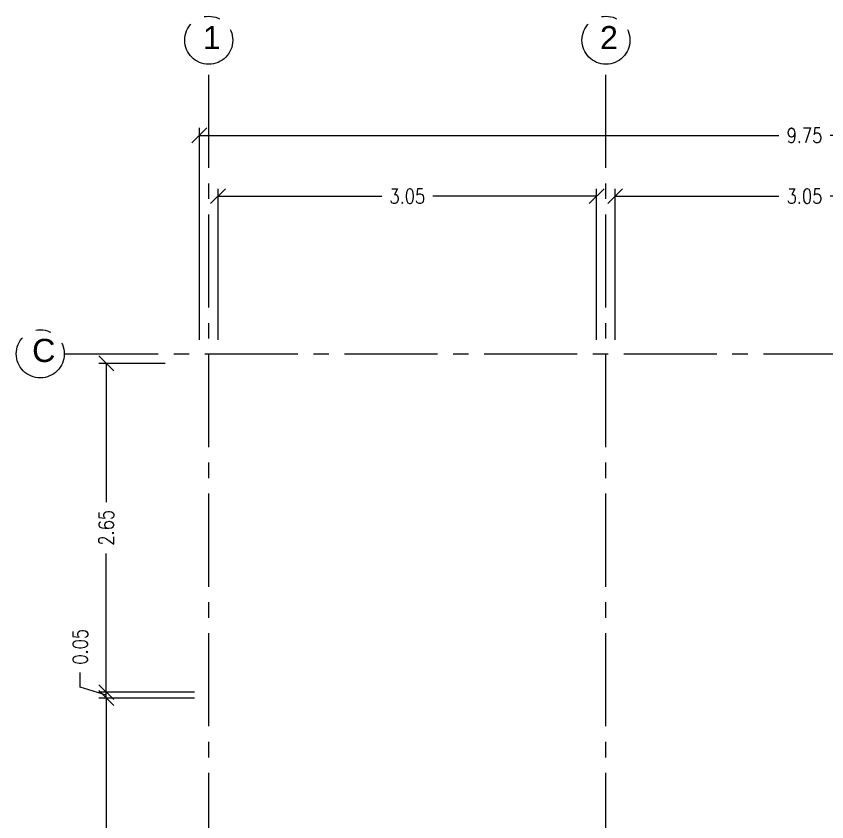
# Model space of a CAD drawing. Header units: metres. Extents: x -1.5 to 23.8, y -25.4 to 20.7.
# Drawn here: x -1.48 to 5.05, y 2.16 to 8.65 of the extents above; entities that cross this region are included whole.
import ezdxf

# ---------------------------------------------------------------- set-up
doc = ezdxf.new("R2010")
doc.units = ezdxf.units.M
doc.linetypes.add('CENTER2', pattern=[1.125, 0.75, -0.125, 0.125, -0.125])
for name, color, linetype, lineweight in [('A-ANNO-DIMS', 3, 'Continuous', 15), ('A-ANNO-SYMB', 6, 'Continuous', 18), ('A-ANNO-TEXT', 3, 'Continuous', 18)]:
    doc.layers.add(name, color=color, linetype=linetype, lineweight=lineweight)
doc.styles.add('E-ROMANS', font='romans.shx', dxfattribs={"width": 0.8})
doc.styles.get("Standard").update_dxf_attribs({"font": 'Arial.ttf'})
doc.dimstyles.new('E-0100_TICK_12', dxfattribs={"dimscale": 0.001, "dimtxt": 120, "dimasz": 120, "dimexe": 60, "dimexo": 40, "dimgap": 60, "dimtad": 0, "dimzin": 0, "dimdsep": 46, "dimtxsty": 'E-ROMANS', "dimblk": 'OBLIQUE', "dimcen": 60, "dimclrd": 256, "dimclre": 256, "dimclrt": 256, "dimadec": 0, "dimazin": 0, "dimtfac": 1, "dimtmove": 1, "dimatfit": 3, "dimldrblk": 'OPEN90', "dimfxl": 1, "dimtfill": 1, "dimtolj": 1, "dimtzin": 0, "dimlwd": -1, "dimarcsym": 0})

# ---------------------------------------------------------------- blocks, each defined once
blk = doc.blocks.new('_Oblique')
at = {"color": 0, "linetype": 'ByBlock', "lineweight": -2}
blk.add_line((-0.5, -0.5), (0.5, 0.5), dxfattribs=at)
blk = doc.blocks.new('*D19')
at = {"layer": 'A-ANNO-DIMS', "lineweight": -2, "transparency": 16777216}
for p, q in [((0.15, 6.04), (0.15, 7.2573)), ((3.2, 6.04), (3.2, 7.2573))]:
    blk.add_line(p, q, dxfattribs=at)
at = {"layer": 'A-ANNO-DIMS', "transparency": 16777216}
for p, q in [((0.15, 7.1973), (1.4687, 7.1973)), ((3.2, 7.1973), (1.8813, 7.1973))]:
    blk.add_line(p, q, dxfattribs=at)
at = {"layer": 'A-ANNO-DIMS', "transparency": 16777216, "xscale": 0.12, "yscale": 0.12, "zscale": 0.12, "rotation": 180}
blk.add_blockref('_Oblique', (0.15, 7.1973), dxfattribs=at)
at = {"layer": 'A-ANNO-DIMS', "transparency": 16777216, "xscale": 0.12, "yscale": 0.12, "zscale": 0.12}
blk.add_blockref('_Oblique', (3.2, 7.1973), dxfattribs=at)
at = {"layer": 'A-ANNO-DIMS', "transparency": 16777216, "insert": (1.675, 7.1973), "char_height": 0.12, "attachment_point": 5, "style": 'E-ROMANS', "bg_fill": 3, "box_fill_scale": 1.1, "bg_fill_color": 256, "bg_fill_true_color": 13158600, "bg_fill_transparency": 0}
blk.add_mtext('\\A1;3.05', dxfattribs=at)
blk = doc.blocks.new('_Open90')
at = {"color": 0, "linetype": 'ByBlock', "lineweight": -2}
for p, q in [((0, 0), (-1, 0)), ((-0.5, 0.5), (0, 0)), ((0, 0), (-0.5, -0.5))]:
    blk.add_line(p, q, dxfattribs=at)
blk = doc.blocks.new('*D20')
at = {"layer": 'A-ANNO-DIMS', "lineweight": -2, "transparency": 16777216}
for p, q in [((0, 6.04), (0, 7.7469)), ((9.75, 6.04), (9.75, 7.7469))]:
    blk.add_line(p, q, dxfattribs=at)
at = {"layer": 'A-ANNO-DIMS', "transparency": 16777216}
for p, q in [((0, 7.6869), (4.6687, 7.6869)), ((9.75, 7.6869), (5.0813, 7.6869))]:
    blk.add_line(p, q, dxfattribs=at)
at = {"layer": 'A-ANNO-DIMS', "transparency": 16777216, "xscale": 0.12, "yscale": 0.12, "zscale": 0.12, "rotation": 180}
blk.add_blockref('_Oblique', (0, 7.6869), dxfattribs=at)
at = {"layer": 'A-ANNO-DIMS', "transparency": 16777216, "xscale": 0.12, "yscale": 0.12, "zscale": 0.12}
blk.add_blockref('_Oblique', (9.75, 7.6869), dxfattribs=at)
at = {"layer": 'A-ANNO-DIMS', "transparency": 16777216, "insert": (4.875, 7.6869), "char_height": 0.12, "attachment_point": 5, "style": 'E-ROMANS', "bg_fill": 3, "box_fill_scale": 1.1, "bg_fill_color": 256, "bg_fill_true_color": 13158600, "bg_fill_transparency": 0}
blk.add_mtext('\\A1;9.75', dxfattribs=at)
blk = doc.blocks.new('*D21')
at = {"layer": 'A-ANNO-DIMS', "lineweight": -2, "transparency": 16777216}
for p, q in [((3.35, 6.04), (3.35, 7.2573)), ((6.4, 6.04), (6.4, 7.2573))]:
    blk.add_line(p, q, dxfattribs=at)
at = {"layer": 'A-ANNO-DIMS', "transparency": 16777216}
for p, q in [((3.35, 7.1973), (4.6687, 7.1973)), ((6.4, 7.1973), (5.0813, 7.1973))]:
    blk.add_line(p, q, dxfattribs=at)
at = {"layer": 'A-ANNO-DIMS', "transparency": 16777216, "xscale": 0.12, "yscale": 0.12, "zscale": 0.12, "rotation": 180}
blk.add_blockref('_Oblique', (3.35, 7.1973), dxfattribs=at)
at = {"layer": 'A-ANNO-DIMS', "transparency": 16777216, "xscale": 0.12, "yscale": 0.12, "zscale": 0.12}
blk.add_blockref('_Oblique', (6.4, 7.1973), dxfattribs=at)
at = {"layer": 'A-ANNO-DIMS', "transparency": 16777216, "insert": (4.875, 7.1973), "char_height": 0.12, "attachment_point": 5, "style": 'E-ROMANS', "bg_fill": 3, "box_fill_scale": 1.1, "bg_fill_color": 256, "bg_fill_true_color": 13158600, "bg_fill_transparency": 0}
blk.add_mtext('\\A1;3.05', dxfattribs=at)
blk = doc.blocks.new('*D28')
at = {"layer": 'A-ANNO-DIMS', "lineweight": -2, "transparency": 16777216}
for p, q in [((-0.2769, 5.85), (-0.81, 5.85)), ((-0.2769, 3.2), (-0.81, 3.2))]:
    blk.add_line(p, q, dxfattribs=at)
at = {"layer": 'A-ANNO-DIMS', "transparency": 16777216}
for p, q in [((-0.75, 5.85), (-0.75, 4.7313)), ((-0.75, 3.2), (-0.75, 4.3187))]:
    blk.add_line(p, q, dxfattribs=at)
at = {"layer": 'A-ANNO-DIMS', "transparency": 16777216, "xscale": 0.12, "yscale": 0.12, "zscale": 0.12}
for p, rotation in [((-0.75, 5.85), 90), ((-0.75, 3.2), 270)]:
    blk.add_blockref('_Oblique', p, dxfattribs=dict(at, rotation=rotation))
at = {"layer": 'A-ANNO-DIMS', "transparency": 16777216, "insert": (-0.75, 4.525), "char_height": 0.12, "attachment_point": 5, "rotation": 90, "style": 'E-ROMANS', "bg_fill": 3, "box_fill_scale": 1.1, "bg_fill_color": 256, "bg_fill_true_color": 13158600, "bg_fill_transparency": 0}
blk.add_mtext('\\A1;2.65', dxfattribs=at)
blk = doc.blocks.new('*D29')
at = {"layer": 'A-ANNO-DIMS', "transparency": 16777216}
for p, q in [((-0.96, 3.2394), (-0.96, 3.3594)), ((-0.75, 3.2), (-0.75, 3.32)), ((-0.75, 3.1764), (-0.96, 3.2394)), ((-0.75, 3.1529), (-0.75, 3.2)), ((-0.75, 3.1529), (-0.75, 3.2)), ((-0.75, 3.1529), (-0.75, 3.0329))]:
    blk.add_line(p, q, dxfattribs=at)
at = {"layer": 'A-ANNO-DIMS', "lineweight": -2, "transparency": 16777216}
for p, q in [((-0.04, 3.2), (-0.81, 3.2)), ((-0.04, 3.1529), (-0.81, 3.1529))]:
    blk.add_line(p, q, dxfattribs=at)
at = {"layer": 'A-ANNO-DIMS', "transparency": 16777216, "xscale": 0.12, "yscale": 0.12, "zscale": 0.12}
for p, rotation in [((-0.75, 3.2), 270), ((-0.75, 3.1529), 90)]:
    blk.add_blockref('_Oblique', p, dxfattribs=dict(at, rotation=rotation))
at = {"layer": 'A-ANNO-DIMS', "transparency": 16777216, "insert": (-0.96, 3.5657), "char_height": 0.12, "attachment_point": 5, "rotation": 90, "style": 'E-ROMANS', "bg_fill": 3, "box_fill_scale": 1.1, "bg_fill_color": 256, "bg_fill_true_color": 13158600, "bg_fill_transparency": 0}
blk.add_mtext('\\A1;0.05', dxfattribs=at)
blk = doc.blocks.new('*D30')
at = {"layer": 'A-ANNO-DIMS', "lineweight": -2, "transparency": 16777216}
for p, q in [((-0.04, 3.1529), (-0.81, 3.1529)), ((-0.04, 0.15), (-0.81, 0.15))]:
    blk.add_line(p, q, dxfattribs=at)
at = {"layer": 'A-ANNO-DIMS', "transparency": 16777216}
for p, q in [((-0.75, 3.1529), (-0.75, 1.8577)), ((-0.75, 0.15), (-0.75, 1.4451))]:
    blk.add_line(p, q, dxfattribs=at)
at = {"layer": 'A-ANNO-DIMS', "transparency": 16777216, "xscale": 0.12, "yscale": 0.12, "zscale": 0.12}
for p, rotation in [((-0.75, 3.1529), 90), ((-0.75, 0.15), 270)]:
    blk.add_blockref('_Oblique', p, dxfattribs=dict(at, rotation=rotation))
at = {"layer": 'A-ANNO-DIMS', "transparency": 16777216, "insert": (-0.75, 1.6514), "char_height": 0.12, "attachment_point": 5, "rotation": 90, "style": 'E-ROMANS', "bg_fill": 3, "box_fill_scale": 1.1, "bg_fill_color": 256, "bg_fill_true_color": 13158600, "bg_fill_transparency": 0}
blk.add_mtext('\\A1;3.00', dxfattribs=at)

msp = doc.modelspace()

# ---------------------------------------------------------------- linework, layer by layer
at = {"layer": 'A-ANNO-SYMB', "linetype": 'CENTER2'}
for centre in [(0.0755, 8.4542), (3.2755, 8.4542), (-1.2821, 5.9266)]:
    msp.add_circle(centre, 0.1935, dxfattribs=at)

# ---------------------------------------------------------------- texts
at = {"layer": 'A-ANNO-TEXT', "char_height": 0.186083, "attachment_point": 1}
for s, insert in [('{\\fArial|b0|i0|c0|p34;1}', (0.027, 8.5683)), ('{\\fArial|b0|i0|c0|p34;2}', (3.227, 8.5683)), ('{\\fArial|b0|i0|c0|p34;C}', (-1.3476, 6.0472))]:
    msp.add_mtext(s, dxfattribs=dict(at, insert=insert))

# ---------------------------------------------------------------- dimensions: what is measured, and where the dimension line sits
at = {"layer": 'A-ANNO-DIMS'}
dim = msp.add_linear_dim(base=(3.2, 7.1973), p1=(0.15, 6), p2=(3.2, 6), dimstyle='E-0100_TICK_12', dxfattribs=at)
dim.commit()
dim.dimension.update_dxf_attribs({"geometry": '*D19', "text_midpoint": (1.675, 7.1973)})
dim = msp.add_linear_dim(base=(-0.75, 3.2), p1=(-0.2369, 5.85), p2=(-0.2369, 3.2), angle=90, dimstyle='E-0100_TICK_12', dxfattribs=at)
dim.commit()
dim.dimension.update_dxf_attribs({"geometry": '*D28', "text_midpoint": (-0.75, 4.525)})

# ---------------------------------------------------------------- next in the draw order: linework, layer by layer
at = {"layer": 'A-ANNO-SYMB', "linetype": 'CENTER2'}
msp.add_line((-1.0815, 5.9266), (11.1977, 5.9266), dxfattribs=at)

# ---------------------------------------------------------------- next in the draw order: dimensions: what is measured, and where the dimension line sits
at = {"layer": 'A-ANNO-DIMS'}
dim = msp.add_linear_dim(base=(9.75, 7.6869), p1=(0, 6), p2=(9.75, 6), dimstyle='E-0100_TICK_12', dxfattribs=at)
dim.commit()
dim.dimension.update_dxf_attribs({"geometry": '*D20', "text_midpoint": (4.875, 7.6869)})
dim = msp.add_linear_dim(base=(-0.75, 3.2), p1=(0, 3.1529), p2=(0, 3.2), angle=90, dimstyle='E-0100_TICK_12', dxfattribs=at)
dim.commit()
dim.dimension.update_dxf_attribs({"geometry": '*D29', "text_midpoint": (-0.96, 3.4194)})

# ---------------------------------------------------------------- next in the draw order: linework, layer by layer
at = {"layer": 'A-ANNO-SYMB', "linetype": 'CENTER2'}
msp.add_line((0.0755, -6.0752), (0.0755, 8.2607), dxfattribs=at)

# ---------------------------------------------------------------- next in the draw order: dimensions: what is measured, and where the dimension line sits
at = {"layer": 'A-ANNO-DIMS'}
dim = msp.add_linear_dim(base=(3.35, 7.1973), p1=(6.4, 6), p2=(3.35, 6), dimstyle='E-0100_TICK_12', dxfattribs=at)
dim.commit()
dim.dimension.update_dxf_attribs({"geometry": '*D21', "text_midpoint": (4.875, 7.1973)})
dim = msp.add_linear_dim(base=(-0.75, 3.1529), p1=(0, 0.15), p2=(0, 3.1529), angle=90, dimstyle='E-0100_TICK_12', dxfattribs=at)
dim.commit()
dim.dimension.update_dxf_attribs({"geometry": '*D30', "text_midpoint": (-0.75, 1.6514)})

# ---------------------------------------------------------------- next in the draw order: linework, layer by layer
at = {"layer": 'A-ANNO-SYMB', "linetype": 'CENTER2'}
msp.add_line((3.2755, -6.0752), (3.2755, 8.2607), dxfattribs=at)

doc.saveas('drawing.dxf')
